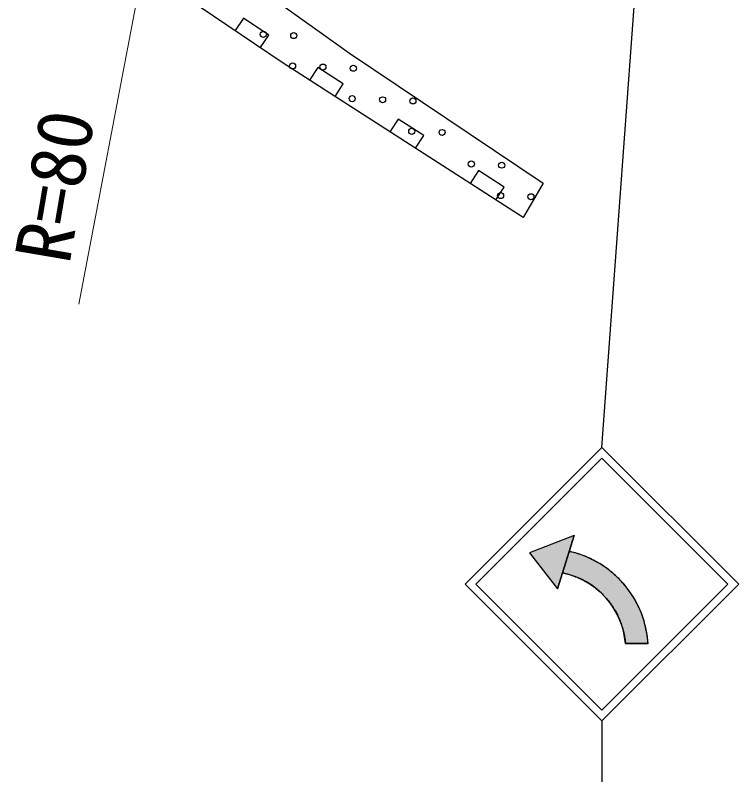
# Model space of a CAD drawing. Units: millimetres, scale not verified. Extents: x 40000 to 680000, y 20000 to 380000.
# Drawn here: x 113539 to 137327, y 254461 to 279671 of the extents above; entities that cross this region are included whole.
import ezdxf
from ezdxf.enums import TextEntityAlignment as Align

# ---------------------------------------------------------------- set-up
doc = ezdxf.new("R2010")
doc.units = ezdxf.units.MM
doc.header["$LTSCALE"] = 1000
for name, color, linetype, lineweight in [('S-BGD', 7, 'Continuous', 25), ('S-STR-HTXT', 7, 'Continuous', 13), ('S-STR-STRC', 7, 'Continuous', 25)]:
    doc.layers.add(name, color=color, linetype=linetype, lineweight=lineweight)
doc.styles.add('ＭＳ ゴシック', font='')
doc.styles.get('ＭＳ ゴシック').set_extended_font_data('MS Gothic')

msp = doc.modelspace()

# ---------------------------------------------------------------- hatches: boundary and pattern name
at = {"layer": 'S-STR-STRC'}
msp.add_hatch(color=256, dxfattribs=at).paths.add_polyline_path([(131529, 261328), (131364, 260809), (130452, 261993), (131922, 262557), (131756, 262037), (131791, 262029), (131810, 262025), (131847, 262016), (131873, 262009), (131912, 261998), (131920, 261996), (131939, 261991), (131986, 261977), (132013, 261969), (132032, 261963), (132065, 261952), (132139, 261927), (132164, 261918), (132190, 261908), (132271, 261877), (132303, 261864), (132337, 261850), (132354, 261842), (132386, 261828), (132427, 261809), (132434, 261806), (132463, 261793), (132482, 261783), (132499, 261775), (132519, 261765), (132537, 261756), (132594, 261726), (132619, 261712), (132733, 261648), (132787, 261615), (132821, 261593), (132945, 261510), (133042, 261439), (133149, 261354), (133211, 261301), (133268, 261251), (133328, 261194), (133372, 261152), (133472, 261048), (133510, 261006), (133557, 260953), (133598, 260903), (133625, 260870), (133687, 260790), (133756, 260694), (133792, 260643), (133856, 260543), (133874, 260513), (133918, 260438), (133960, 260363), (134032, 260220), (134062, 260154), (134119, 260021), (134142, 259962), (134164, 259901), (134189, 259827), (134230, 259691), (134248, 259624), (134261, 259573), (134284, 259473), (134306, 259353), (134317, 259285), (134330, 259194), (134340, 259103), (134342, 259071), (134345, 259038), (134347, 259006), (133604, 259005), (133600, 259055), (133599, 259061), (133595, 259098), (133581, 259194), (133571, 259254), (133568, 259273), (133555, 259338), (133549, 259363), (133543, 259389), (133520, 259480), (133504, 259536), (133497, 259558), (133473, 259632), (133457, 259677), (133391, 259840), (133373, 259881), (133330, 259967), (133292, 260039), (133242, 260125), (133212, 260174), (133174, 260233), (133152, 260265), (133122, 260307), (133088, 260353), (133068, 260380), (133027, 260431), (133024, 260435), (132966, 260503), (132934, 260538), (132881, 260595), (132774, 260698), (132767, 260704), (132726, 260741), (132596, 260847), (132529, 260897), (132476, 260933), (132311, 261036), (132281, 261053), (132202, 261095), (132068, 261159), (131979, 261195), (131942, 261210), (131898, 261226), (131834, 261248), (131807, 261257), (131697, 261289), (131689, 261291), (131665, 261297)])

# ---------------------------------------------------------------- linework, layer by layer
at = {"layer": 'S-BGD'}
for p, q in [((119566, 281980), (124533, 278427)), ((122314, 278118), (117777, 281194)), ((121046, 279581), (120766, 279167)), ((121874, 279020), (121046, 279581)), ((121593, 278606), (121874, 279020)), ((124533, 278427), (130894, 274155)), ((130240, 273022), (122314, 278118)), ((123484, 277959), (123214, 277539)), ((124325, 277419), (123484, 277959)), ((124055, 276998), (124325, 277419)), ((126127, 276260), (125856, 275840)), ((126968, 275720), (126127, 276260)), ((126697, 275299), (126968, 275720)), ((128769, 274562), (128499, 274141)), ((129610, 274021), (128769, 274562)), ((130894, 274155), (130240, 273022)), ((129340, 273601), (129610, 274021))]:
    msp.add_line(p, q, dxfattribs=at)
for centre in [(121696, 279043), (122695, 279005), (122656, 278006), (123655, 277968), (124654, 277929), (124616, 276930), (125615, 276892), (126614, 276854), (126576, 275855), (127575, 275817), (128535, 274779), (129534, 274741), (129496, 273742), (130495, 273704)]:
    msp.add_ellipse(centre, major_axis=(0, 100), ratio=0.99998, dxfattribs=at)
at = {"layer": 'S-STR-HTXT'}
msp.add_line((120647, 296567), (115631, 270173), dxfattribs=at)
at = {"layer": 'S-STR-STRC'}
for p, q in [((132829, 265458), (134674, 290644)), ((128329, 260960), (132829, 265458)), ((137327, 260958), (132829, 265458)), ((128683, 260960), (132829, 265104)), ((136974, 260958), (132829, 265104)), ((131922, 262557), (130452, 261993)), ((131922, 262557), (130452, 261993)), ((131922, 262557), (130452, 261993)), ((131922, 262557), (130452, 261993)), ((131922, 262557), (131364, 260809)), ((131922, 262557), (131364, 260809)), ((131364, 260809), (131922, 262557)), ((131756, 262037), (131922, 262557)), ((130452, 261993), (131364, 260809)), ((130452, 261993), (131364, 260809)), ((130452, 261993), (131364, 260809)), ((130452, 261993), (131364, 260809)), ((131756, 262037), (131529, 261328)), ((131756, 262037), (131529, 261328)), ((131756, 262037), (131794, 262029)), ((131850, 262015), (131794, 262029)), ((131906, 262000), (131850, 262015)), ((131962, 261984), (131906, 262000)), ((132018, 261967), (131962, 261984)), ((132073, 261950), (132018, 261967)), ((132128, 261931), (132073, 261950)), ((132183, 261911), (132128, 261931)), ((132237, 261891), (132183, 261911)), ((132291, 261869), (132237, 261891)), ((132344, 261846), (132291, 261869)), ((132397, 261823), (132344, 261846)), ((132450, 261799), (132397, 261823)), ((132502, 261773), (132450, 261799)), ((132554, 261747), (132502, 261773)), ((132606, 261720), (132554, 261747)), ((132656, 261692), (132606, 261720)), ((132707, 261663), (132656, 261692)), ((132757, 261634), (132707, 261663)), ((132806, 261603), (132757, 261634)), ((132855, 261572), (132806, 261603)), ((132903, 261539), (132855, 261572)), ((132951, 261506), (132903, 261539)), ((132998, 261472), (132951, 261506)), ((133044, 261437), (132998, 261472)), ((133090, 261402), (133044, 261437)), ((131364, 260809), (131529, 261328)), ((131534, 261327), (131578, 261318)), ((131578, 261318), (131622, 261308)), ((131622, 261308), (131665, 261297)), ((131665, 261297), (131709, 261286)), ((131709, 261286), (131753, 261273)), ((131753, 261273), (131796, 261260)), ((131796, 261260), (131839, 261246)), ((131839, 261246), (131881, 261232)), ((131881, 261232), (131924, 261217)), ((131924, 261217), (131966, 261201)), ((131966, 261201), (132008, 261184)), ((132008, 261184), (132050, 261166)), ((133135, 261365), (133090, 261402)), ((133180, 261328), (133135, 261365)), ((133224, 261290), (133180, 261328)), ((133267, 261252), (133224, 261290)), ((133310, 261212), (133267, 261252)), ((133352, 261172), (133310, 261212)), ((128329, 260960), (132827, 256460)), ((128683, 260960), (132827, 256814)), ((132050, 261166), (132091, 261148)), ((132091, 261148), (132132, 261129)), ((132132, 261129), (132172, 261110)), ((132172, 261110), (132213, 261089)), ((132213, 261089), (132253, 261068)), ((132253, 261068), (132292, 261047)), ((132292, 261047), (132331, 261024)), ((132331, 261024), (132370, 261001)), ((132370, 261001), (132408, 260977)), ((132408, 260977), (132446, 260953)), ((132446, 260953), (132484, 260928)), ((132484, 260928), (132521, 260902)), ((132827, 256814), (136974, 260958)), ((132827, 256461), (137327, 260958)), ((133393, 261131), (133352, 261172)), ((133433, 261089), (133393, 261131)), ((133473, 261047), (133433, 261089)), ((133512, 261004), (133473, 261047)), ((133550, 260960), (133512, 261004)), ((133588, 260916), (133550, 260960)), ((132521, 260902), (132557, 260876)), ((132557, 260876), (132594, 260849)), ((132594, 260849), (132629, 260821)), ((132629, 260821), (132664, 260793)), ((132664, 260793), (132699, 260764)), ((132699, 260764), (132733, 260735)), ((132733, 260735), (132767, 260705)), ((132767, 260705), (132800, 260674)), ((132800, 260674), (132833, 260643)), ((133624, 260871), (133588, 260916)), ((133660, 260825), (133624, 260871)), ((133695, 260779), (133660, 260825)), ((133729, 260732), (133695, 260779)), ((133763, 260685), (133729, 260732)), ((133796, 260637), (133763, 260685)), ((132833, 260643), (132865, 260611)), ((132865, 260611), (132896, 260579)), ((132896, 260579), (132927, 260546)), ((132927, 260546), (132957, 260512)), ((132957, 260512), (132987, 260478)), ((132987, 260478), (133016, 260444)), ((133016, 260444), (133045, 260409)), ((133827, 260588), (133796, 260637)), ((133858, 260539), (133827, 260588)), ((133888, 260490), (133858, 260539)), ((133918, 260439), (133888, 260490)), ((133946, 260389), (133918, 260439)), ((133045, 260409), (133073, 260374)), ((133073, 260374), (133100, 260338)), ((133100, 260338), (133127, 260301)), ((133127, 260301), (133153, 260264)), ((133153, 260264), (133178, 260227)), ((133178, 260227), (133203, 260189)), ((133203, 260189), (133227, 260151)), ((133973, 260338), (133946, 260389)), ((134000, 260286), (133973, 260338)), ((134025, 260234), (134000, 260286)), ((134050, 260181), (134025, 260234)), ((134074, 260128), (134050, 260181)), ((133227, 260151), (133250, 260113)), ((133250, 260113), (133273, 260074)), ((133273, 260074), (133295, 260034)), ((133295, 260034), (133316, 259995)), ((133316, 259995), (133337, 259955)), ((133337, 259955), (133357, 259914)), ((134097, 260075), (134074, 260128)), ((134119, 260021), (134097, 260075)), ((134140, 259967), (134119, 260021)), ((134160, 259913), (134140, 259967)), ((133357, 259914), (133376, 259873)), ((133376, 259873), (133394, 259832)), ((133394, 259832), (133412, 259791)), ((133412, 259791), (133429, 259749)), ((133429, 259749), (133446, 259707)), ((133446, 259707), (133461, 259665)), ((133461, 259665), (133476, 259622)), ((134179, 259858), (134160, 259913)), ((134197, 259803), (134179, 259858)), ((134214, 259747), (134197, 259803)), ((134230, 259691), (134214, 259747)), ((134245, 259635), (134230, 259691)), ((133476, 259622), (133490, 259579)), ((133490, 259579), (133504, 259536)), ((133504, 259536), (133516, 259493)), ((133516, 259493), (133528, 259449)), ((133528, 259449), (133539, 259405)), ((134260, 259579), (134245, 259635)), ((134273, 259523), (134260, 259579)), ((134285, 259466), (134273, 259523)), ((134296, 259409), (134285, 259466)), ((133539, 259405), (133549, 259361)), ((133549, 259361), (133559, 259317)), ((133559, 259317), (133568, 259273)), ((133568, 259273), (133576, 259229)), ((133576, 259229), (133583, 259184)), ((133583, 259184), (133589, 259140)), ((134307, 259352), (134296, 259409)), ((134316, 259295), (134307, 259352)), ((134324, 259237), (134316, 259295)), ((134331, 259180), (134324, 259237)), ((134338, 259122), (134331, 259180)), ((133589, 259140), (133595, 259095)), ((133595, 259095), (133600, 259050)), ((133600, 259050), (133604, 259005)), ((133604, 259005), (134347, 259006)), ((134347, 259006), (133604, 259005)), ((134343, 259064), (134338, 259122)), ((134347, 259006), (134343, 259064)), ((132827, 256460), (132826, 254461))]:
    msp.add_line(p, q, dxfattribs=at)
for major_axis, start_param, end_param in [((-3280, -551), 3.03947, 4.325231), ((-2549, -428), 3.057565, 4.350757)]:
    msp.add_ellipse((131028, 258792), major_axis=major_axis, ratio=0.99998, start_param=start_param, end_param=end_param, dxfattribs=at)

# ---------------------------------------------------------------- texts
at = {"layer": 'S-STR-HTXT', "style": 'ＭＳ ゴシック'}
msp.add_text('R=80', height=1833, rotation=80.286, dxfattribs=at).set_placement((115858, 271349), align=Align.BOTTOM_LEFT)

doc.saveas('drawing.dxf')
